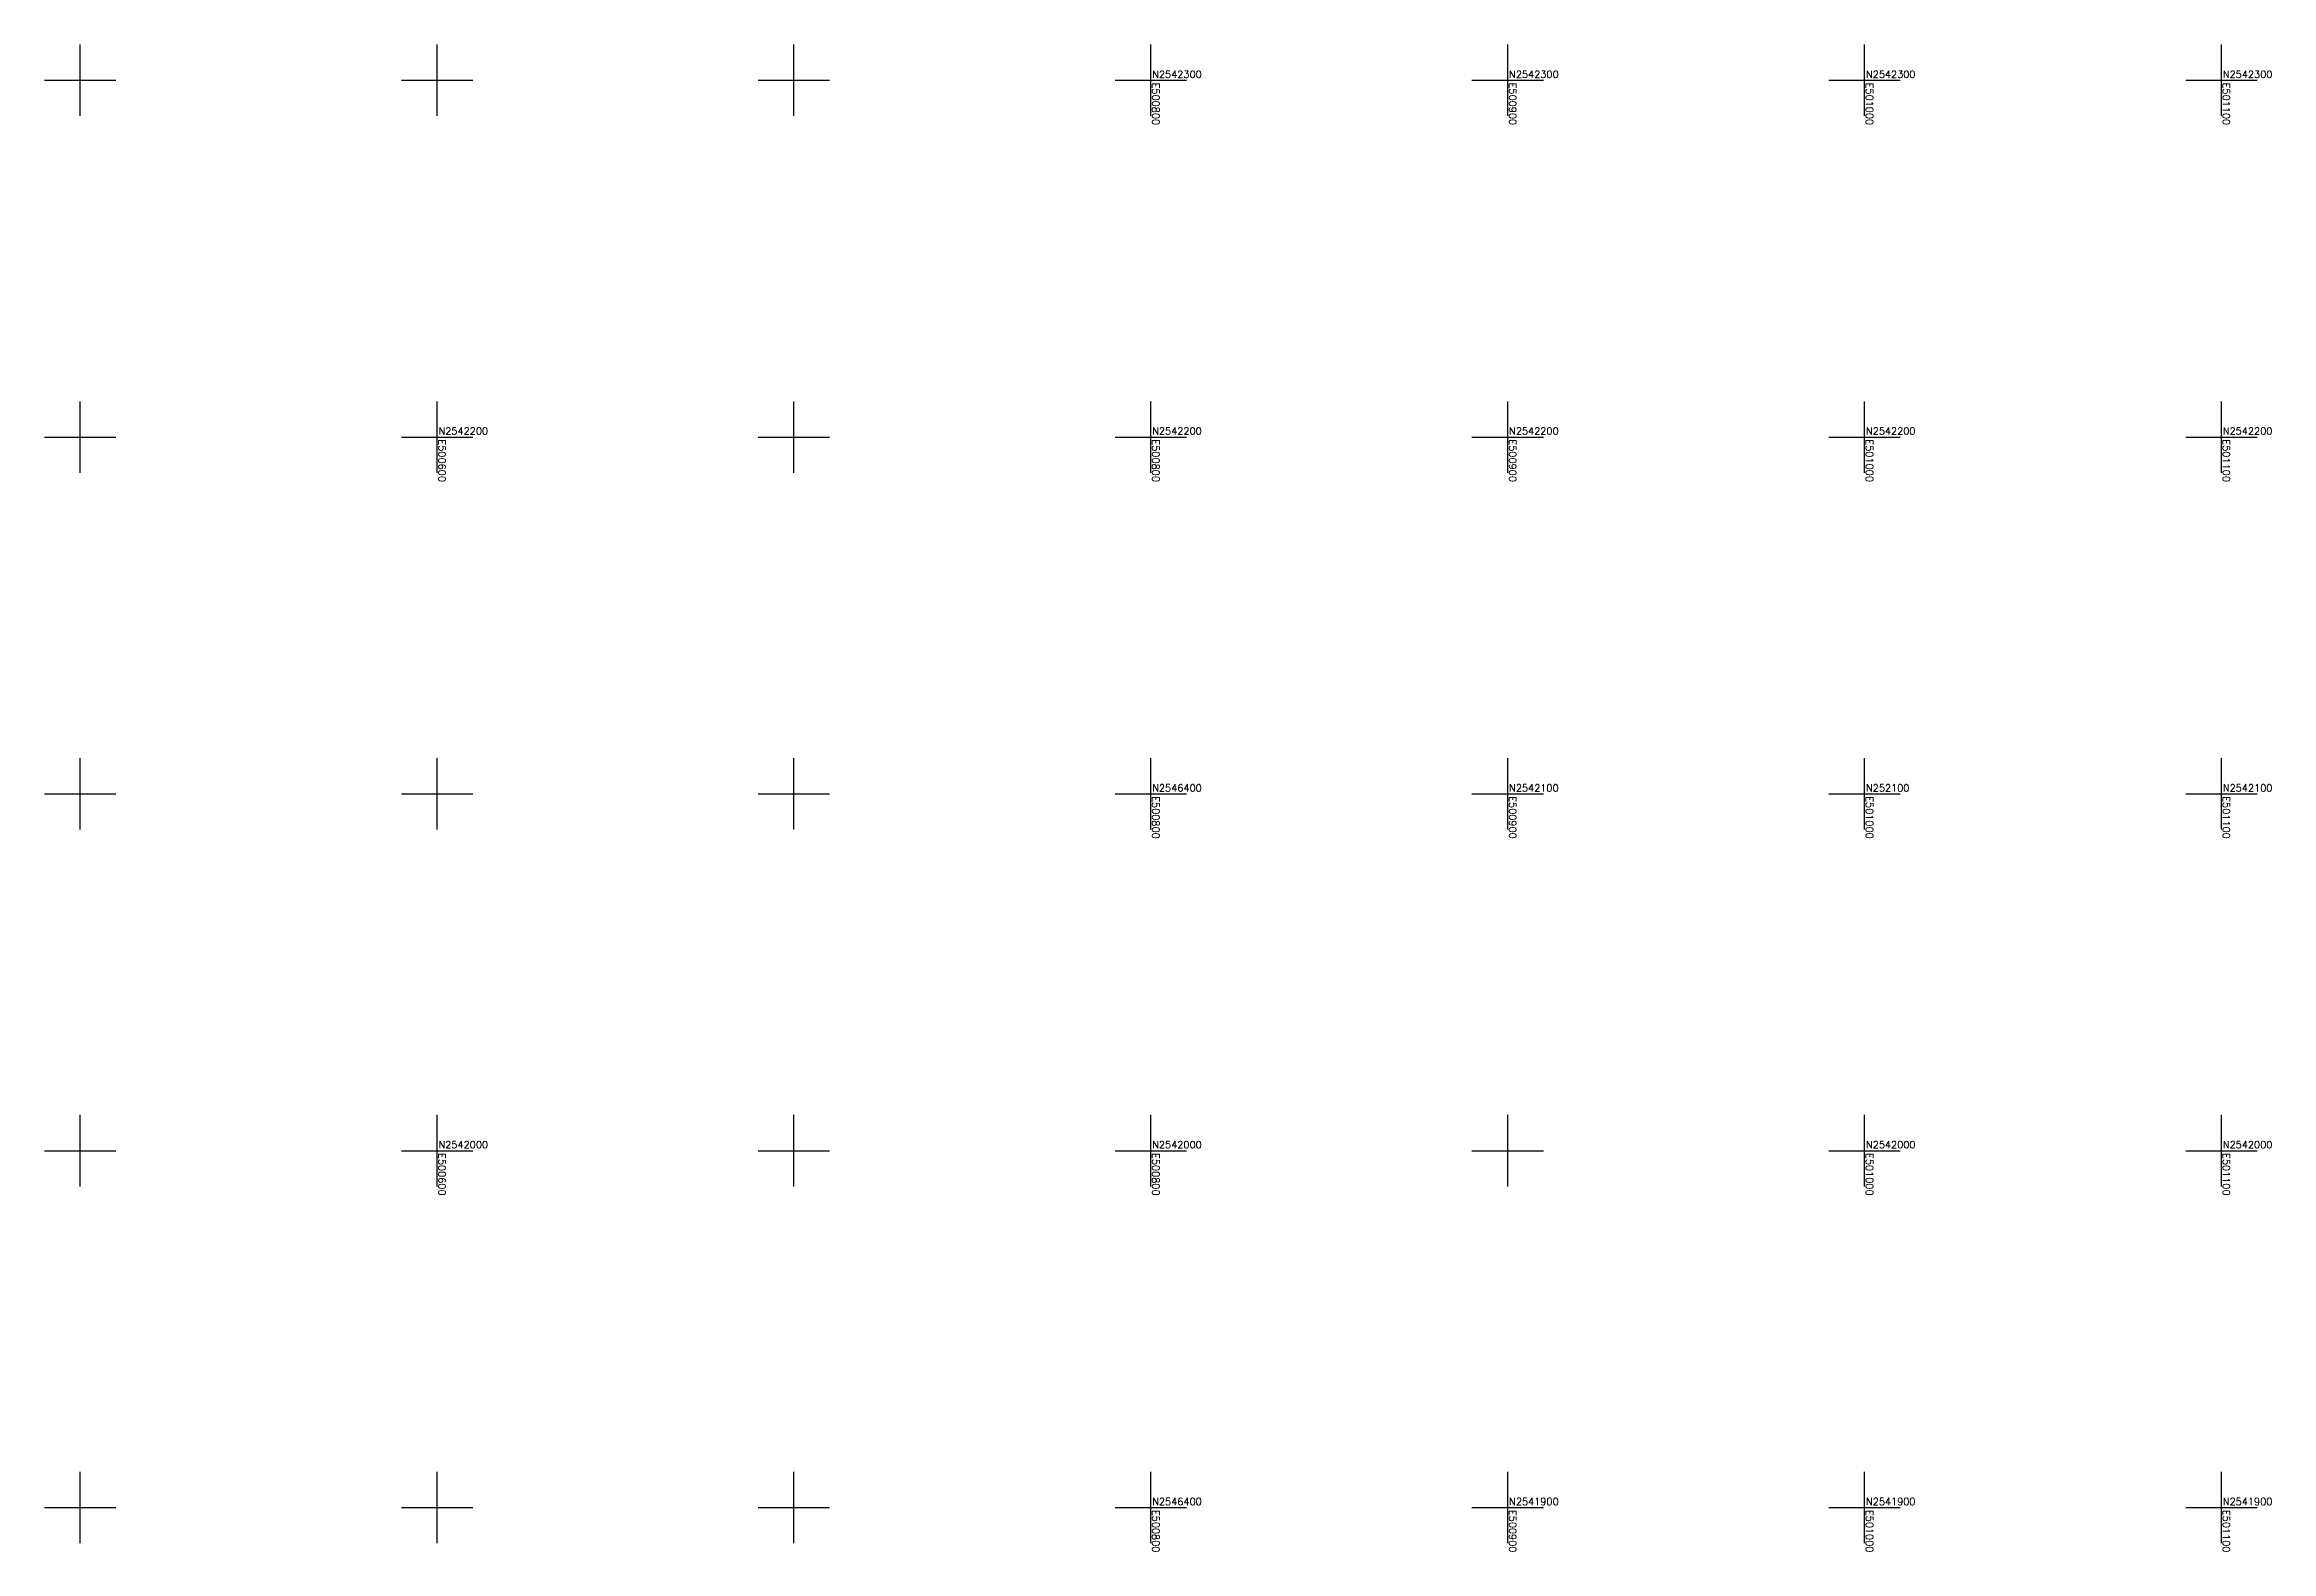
# Model space of a CAD drawing. Header units: inches. Extents: x 499362 to 502582, y 2541888 to 2545349.
# Drawn here: x 500490 to 501114, y 2541888 to 2542310 of the extents above; entities that cross this region are included whole.
import ezdxf

# ---------------------------------------------------------------- set-up
doc = ezdxf.new("R2010")
doc.units = ezdxf.units.IN
doc.layers.add('坐标网', color=2, linetype='Continuous')
doc.styles.add('GTF_XW', font='simplex1.shx', dxfattribs={"width": 0.7, "bigfont": 'hztxt.shx'})

msp = doc.modelspace()

# ---------------------------------------------------------------- linework, layer by layer
at = {"layer": '坐标网'}
for p, q in [((500500, 2542290), (500500, 2542310)), ((500600, 2542290), (500600, 2542310)), ((500700, 2542290), (500700, 2542310)), ((500800, 2542290), (500800, 2542310)), ((500900, 2542290), (500900, 2542310)), ((501000, 2542290), (501000, 2542310)), ((501100, 2542290), (501100, 2542310)), ((500490, 2542300), (500510, 2542300)), ((500590, 2542300), (500610, 2542300)), ((500690, 2542300), (500710, 2542300)), ((500790, 2542300), (500810, 2542300)), ((500890, 2542300), (500910, 2542300)), ((500990, 2542300), (501010, 2542300)), ((501090, 2542300), (501110, 2542300)), ((500500, 2542190), (500500, 2542210)), ((500600, 2542190), (500600, 2542210)), ((500700, 2542190), (500700, 2542210)), ((500800, 2542190), (500800, 2542210)), ((500900, 2542190), (500900, 2542210)), ((501000, 2542190), (501000, 2542210)), ((501100, 2542190), (501100, 2542210)), ((500490, 2542200), (500510, 2542200)), ((500590, 2542200), (500610, 2542200)), ((500690, 2542200), (500710, 2542200)), ((500790, 2542200), (500810, 2542200)), ((500890, 2542200), (500910, 2542200)), ((500990, 2542200), (501010, 2542200)), ((501090, 2542200), (501110, 2542200)), ((500500, 2542090), (500500, 2542110)), ((500600, 2542090), (500600, 2542110)), ((500700, 2542090), (500700, 2542110)), ((500800, 2542090), (500800, 2542110)), ((500900, 2542090), (500900, 2542110)), ((501000, 2542090), (501000, 2542110)), ((501100, 2542090), (501100, 2542110)), ((500490, 2542100), (500510, 2542100)), ((500590, 2542100), (500610, 2542100)), ((500690, 2542100), (500710, 2542100)), ((500790, 2542100), (500810, 2542100)), ((500890, 2542100), (500910, 2542100)), ((500990, 2542100), (501010, 2542100)), ((501090, 2542100), (501110, 2542100)), ((500500, 2541990), (500500, 2542010)), ((500600, 2541990), (500600, 2542010)), ((500700, 2541990), (500700, 2542010)), ((500800, 2541990), (500800, 2542010)), ((500900, 2541990), (500900, 2542010)), ((501000, 2541990), (501000, 2542010)), ((501100, 2541990), (501100, 2542010)), ((500490, 2542000), (500510, 2542000)), ((500590, 2542000), (500610, 2542000)), ((500690, 2542000), (500710, 2542000)), ((500790, 2542000), (500810, 2542000)), ((500890, 2542000), (500910, 2542000)), ((500990, 2542000), (501010, 2542000)), ((501090, 2542000), (501110, 2542000)), ((500500, 2541890), (500500, 2541910)), ((500600, 2541890), (500600, 2541910)), ((500700, 2541890), (500700, 2541910)), ((500800, 2541890), (500800, 2541910)), ((500900, 2541890), (500900, 2541910)), ((501000, 2541890), (501000, 2541910)), ((501100, 2541890), (501100, 2541910)), ((500490, 2541900), (500510, 2541900)), ((500590, 2541900), (500610, 2541900)), ((500690, 2541900), (500710, 2541900)), ((500790, 2541900), (500810, 2541900)), ((500890, 2541900), (500910, 2541900)), ((500990, 2541900), (501010, 2541900)), ((501090, 2541900), (501110, 2541900))]:
    msp.add_line(p, q, dxfattribs=at)

# ---------------------------------------------------------------- texts
at = {"layer": '坐标网', "style": 'GTF_XW'}
for s, p in [('E500800', (500800.4, 2542299.33)), ('E500900', (500900.4, 2542299.33)), ('E501000', (501000.4, 2542299.33)), ('E501100', (501100.4, 2542299.33)), ('E500600', (500600.4, 2542199.33)), ('E500800', (500800.4, 2542199.33)), ('E500900', (500900.4, 2542199.33)), ('E501000', (501000.4, 2542199.33)), ('E501100', (501100.4, 2542199.33)), ('E500800', (500800.4, 2542099.33)), ('E500900', (500900.4, 2542099.33)), ('E501000', (501000.4, 2542099.33)), ('E501100', (501100.4, 2542099.33)), ('E500600', (500600.4, 2541999.33)), ('E500800', (500800.4, 2541999.33)), ('E501000', (501000.4, 2541999.33)), ('E501100', (501100.4, 2541999.33)), ('E500800', (500800.4, 2541899.33)), ('E500900', (500900.4, 2541899.33)), ('E501000', (501000.4, 2541899.33)), ('E501100', (501100.4, 2541899.33))]:
    msp.add_text(s, height=2, rotation=270, dxfattribs=at).set_placement(p)
for s, p in [('N2542300', (500800.4, 2542300.67)), ('N2542300', (500900.4, 2542300.67)), ('N2542300', (501000.4, 2542300.67)), ('N2542300', (501100.4, 2542300.67)), ('N2542200', (500600.4, 2542200.67)), ('N2542200', (500800.4, 2542200.67)), ('N2542200', (500900.4, 2542200.67)), ('N2542200', (501000.4, 2542200.67)), ('N2542200', (501100.4, 2542200.67)), ('N2546400', (500800.4, 2542100.67)), ('N2542100', (500900.4, 2542100.67)), ('N252100', (501000.4, 2542100.67)), ('N2542100', (501100.4, 2542100.67)), ('N2542000', (500600.4, 2542000.67)), ('N2542000', (500800.4, 2542000.67)), ('N2542000', (501000.4, 2542000.67)), ('N2542000', (501100.4, 2542000.67)), ('N2546400', (500800.4, 2541900.67)), ('N2541900', (500900.4, 2541900.67)), ('N2541900', (501000.4, 2541900.67)), ('N2541900', (501100.4, 2541900.67))]:
    msp.add_text(s, height=2, dxfattribs=at).set_placement(p)

doc.saveas('drawing.dxf')
